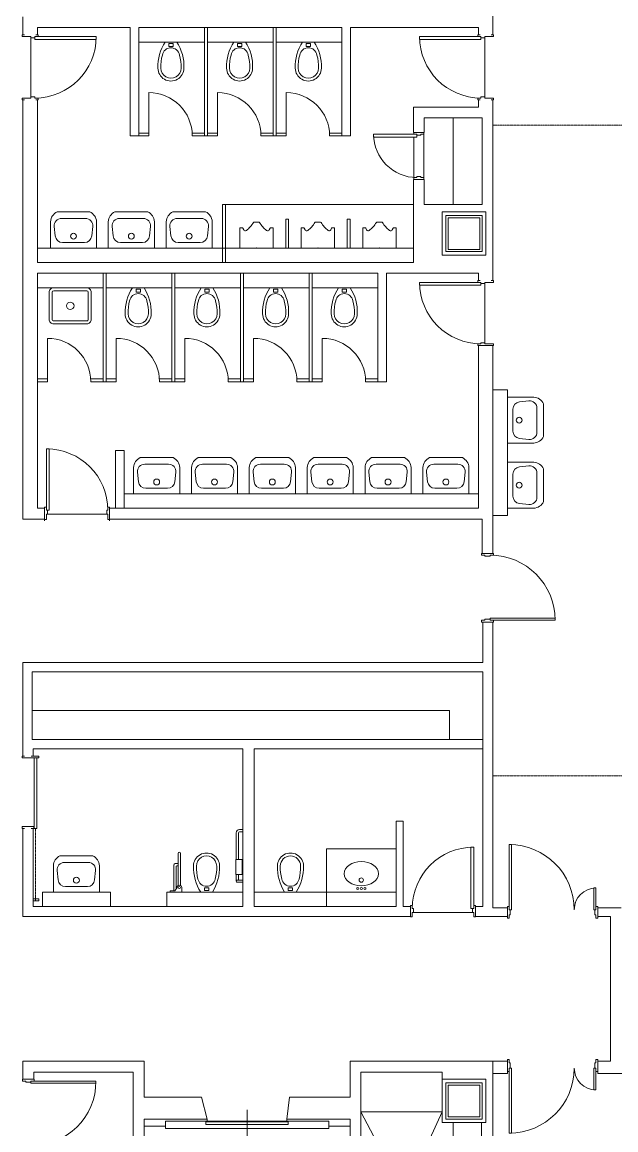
# Model space of a CAD drawing. Extents: x 225000 to 2157367, y 208400 to 840900.
# Drawn here: x 519816 to 528026, y 422802 to 438127 of the extents above; entities that cross this region are included whole.
import ezdxf

# ---------------------------------------------------------------- set-up
doc = ezdxf.new("R2010")
doc.units = 0
doc.header["$LTSCALE"] = 10
doc.linetypes.add('Data Center Layout_L20$0$CENTERK0', pattern=[0.65, 0.5, -0.05, 0.05, -0.05])
doc.linetypes.add('Data Center Layout_L20$0$HIDDENK1', pattern=[0.334, 0.167, -0.167])
doc.layers.add('Data Center Layout_L20$0$ARC', color=252, linetype='Continuous', lineweight=0)
doc.layers.add('Data Center Layout_L20$0$SUGATA3', color=252, linetype='Continuous', lineweight=0)

# ---------------------------------------------------------------- blocks, each defined once
blk = doc.blocks.new('Data Center Layout_L20$0$CIR')
blk.add_circle((0, 14.07), 10.5)
blk = doc.blocks.new('Data Center Layout_L20')
at = {"layer": 'Data Center Layout_L20$0$ARC'}
for p, q in [((526325.59, 237952.31), (526325.59, 241732.31)), ((519825.59, 237952.31), (519825.59, 238202.31)), ((521308.09, 238052.31), (520025.59, 238052.31)), ((520025.59, 237952.31), (520025.59, 238052.31)), ((521308.09, 238052.31), (521308.09, 236552.31)), ((524238.09, 238052.31), (521428.09, 238052.31)), ((521428.09, 238052.31), (521428.09, 236552.31)), ((524238.09, 236552.31), (524238.09, 238052.31)), ((526125.59, 238052.31), (524358.09, 238052.31)), ((524358.09, 236552.31), (524358.09, 238052.31)), ((526125.59, 237952.31), (526125.59, 238052.31)), ((519935.59, 237912.31), (519935.59, 237092.31)), ((521793.09, 237852.31), (521953.09, 237852.31)), ((522743.09, 237852.31), (522903.09, 237852.31)), ((523693.09, 237852.31), (523853.09, 237852.31)), ((526215.59, 237912.31), (526215.59, 237092.31)), ((521843.09, 237832.31), (521843.09, 237792.31)), ((521903.09, 237832.31), (521843.09, 237832.31)), ((521843.09, 237792.31), (521903.09, 237792.31)), ((521903.09, 237792.31), (521903.09, 237832.31)), ((522793.09, 237832.31), (522793.09, 237792.31)), ((522853.09, 237832.31), (522793.09, 237832.31)), ((522793.09, 237792.31), (522853.09, 237792.31)), ((522853.09, 237792.31), (522853.09, 237832.31)), ((523743.09, 237832.31), (523743.09, 237792.31)), ((523803.09, 237832.31), (523743.09, 237832.31)), ((523743.09, 237792.31), (523803.09, 237792.31)), ((523803.09, 237792.31), (523803.09, 237832.31)), ((519825.59, 231252.31), (519825.59, 237052.31)), ((520025.59, 234802.31), (520025.59, 237052.31)), ((526125.59, 236952.31), (525226.03, 236952.31)), ((525226.03, 236952.31), (525226.03, 236602.31)), ((526125.59, 237052.31), (526125.59, 236952.31)), ((526325.59, 234552.31), (526325.59, 237052.31)), ((526176.03, 236802.31), (525375.59, 236802.31)), ((525375.59, 236602.31), (525375.59, 236802.31)), ((525775.59, 236802.31), (525775.59, 235602.31)), ((526176.03, 236802.31), (526176.03, 235602.31)), ((521308.09, 236552.31), (521428.09, 236552.31)), ((524238.09, 236552.31), (524358.09, 236552.31)), ((525375.59, 236602.31), (525226.03, 236602.31)), ((525230.81, 236537.31), (525230.81, 235977.31)), ((525370.81, 235977.31), (525370.81, 236577.31)), ((525375.59, 235952.31), (525226.03, 235952.31)), ((525226.03, 235952.31), (525226.03, 234802.31)), ((525375.59, 235602.31), (525375.59, 235952.31)), ((525375.59, 235602.31), (526176.03, 235602.31)), ((520298.02, 235502.95), (520753.15, 235502.95)), ((520691.07, 235411.92), (520360.1, 235411.92)), ((521098.02, 235502.95), (521553.15, 235502.95)), ((521491.07, 235411.92), (521160.1, 235411.92)), ((521898.02, 235502.95), (522353.15, 235502.95)), ((522291.07, 235411.92), (521960.1, 235411.92)), ((520206.99, 235366.41), (520206.99, 235002.31)), ((520272.98, 235169.02), (520259.37, 235300.21)), ((520778.19, 235169.02), (520791.8, 235300.21)), ((520844.18, 235002.31), (520844.18, 235366.41)), ((521006.99, 235366.41), (521006.99, 235002.31)), ((521072.98, 235169.02), (521059.37, 235300.21)), ((521578.19, 235169.02), (521591.8, 235300.21)), ((521644.18, 235002.31), (521644.18, 235366.41)), ((521806.99, 235366.41), (521806.99, 235002.31)), ((521872.98, 235169.02), (521859.37, 235300.21)), ((522378.19, 235169.02), (522391.8, 235300.21)), ((522444.18, 235002.31), (522444.18, 235366.41)), ((522826.03, 235002.31), (522826.03, 235277.31)), ((522862.82, 235282.31), (522831.03, 235282.31)), ((522867.37, 235279.39), (522878.89, 235254.25)), ((523026.39, 235362.31), (523085.67, 235362.31)), ((523244.69, 235279.39), (523233.11, 235254.11)), ((523249.24, 235282.31), (523281.03, 235282.31)), ((523286.03, 235002.31), (523286.03, 235277.31)), ((523676.03, 235002.31), (523676.03, 235277.31)), ((523712.82, 235282.31), (523681.03, 235282.31)), ((523717.37, 235279.39), (523728.89, 235254.25)), ((523876.39, 235362.31), (523935.67, 235362.31)), ((524094.69, 235279.39), (524083.11, 235254.11)), ((524099.24, 235282.31), (524131.03, 235282.31)), ((524136.03, 235002.31), (524136.03, 235277.31)), ((524526.03, 235002.31), (524526.03, 235277.31)), ((524562.82, 235282.31), (524531.03, 235282.31)), ((524567.37, 235279.39), (524578.89, 235254.25)), ((524726.39, 235362.31), (524785.67, 235362.31)), ((524944.69, 235279.39), (524933.11, 235254.11)), ((524949.24, 235282.31), (524981.03, 235282.31)), ((524986.03, 235002.31), (524986.03, 235277.31)), ((520206.99, 235002.31), (520844.18, 235002.31)), ((520373.71, 235078.2), (520677.47, 235078.2)), ((521006.99, 235002.31), (521644.18, 235002.31)), ((521173.71, 235078.2), (521477.47, 235078.2)), ((521806.99, 235002.31), (522444.18, 235002.31)), ((521973.71, 235078.2), (522277.47, 235078.2)), ((522826.03, 235002.31), (523286.03, 235002.31)), ((523676.03, 235002.31), (524136.03, 235002.31)), ((524526.03, 235002.31), (524986.03, 235002.31)), ((525226.03, 234802.31), (520025.59, 234802.31)), ((524735.59, 234652.31), (520025.59, 234652.31)), ((520025.59, 231402.31), (520025.59, 234652.31)), ((524735.59, 233152.31), (524735.59, 234652.31)), ((524855.59, 233152.31), (524855.59, 234652.31)), ((526125.59, 234652.31), (524855.59, 234652.31)), ((526125.59, 234552.31), (526125.59, 234652.31)), ((526215.59, 234512.31), (526215.59, 233692.31)), ((520189.39, 234389.91), (520189.39, 234015.51)), ((520230.99, 234389.91), (520230.99, 234015.51)), ((520709.39, 234452.31), (520251.79, 234452.31)), ((520709.39, 234410.71), (520251.79, 234410.71)), ((520730.19, 234015.51), (520730.19, 234389.91)), ((520771.79, 234015.51), (520771.79, 234389.91)), ((521340.59, 234452.31), (521500.59, 234452.31)), ((521390.59, 234432.31), (521390.59, 234392.31)), ((521450.59, 234432.31), (521390.59, 234432.31)), ((521390.59, 234392.31), (521450.59, 234392.31)), ((521450.59, 234392.31), (521450.59, 234432.31)), ((522290.59, 234452.31), (522450.59, 234452.31)), ((522340.59, 234432.31), (522340.59, 234392.31)), ((522400.59, 234432.31), (522340.59, 234432.31)), ((522340.59, 234392.31), (522400.59, 234392.31)), ((522400.59, 234392.31), (522400.59, 234432.31)), ((523240.59, 234452.31), (523400.59, 234452.31)), ((523290.59, 234432.31), (523290.59, 234392.31)), ((523350.59, 234432.31), (523290.59, 234432.31)), ((523290.59, 234392.31), (523350.59, 234392.31)), ((523350.59, 234392.31), (523350.59, 234432.31)), ((524190.59, 234452.31), (524350.59, 234452.31)), ((524240.59, 234432.31), (524240.59, 234392.31)), ((524300.59, 234432.31), (524240.59, 234432.31)), ((524240.59, 234392.31), (524300.59, 234392.31)), ((524300.59, 234392.31), (524300.59, 234432.31)), ((520251.79, 233994.71), (520709.39, 233994.71)), ((520251.79, 233953.11), (520709.39, 233953.11)), ((526125.59, 231402.31), (526125.59, 233652.31)), ((526125.59, 233652.31), (526325.59, 233652.31)), ((526325.59, 230777.31), (526325.59, 233652.31)), ((524735.59, 233152.31), (524855.59, 233152.31)), ((526889.69, 232939.49), (526525.59, 232939.49)), ((526525.59, 232939.49), (526525.59, 232302.31)), ((526692.3, 232873.5), (526823.49, 232887.11)), ((527026.23, 232848.46), (527026.23, 232393.33)), ((526601.48, 232772.78), (526601.48, 232469.02)), ((526935.2, 232455.41), (526935.2, 232786.39)), ((526692.3, 232368.29), (526823.49, 232354.69)), ((521105.59, 231402.31), (521105.59, 232202.31)), ((521105.59, 232202.31), (521225.59, 232202.31)), ((521225.59, 232202.31), (521225.59, 231402.31)), ((526525.59, 232302.31), (526889.69, 232302.31)), ((521903.15, 232102.95), (521448.02, 232102.95)), ((522703.15, 232102.95), (522248.02, 232102.95)), ((523503.15, 232102.95), (523048.02, 232102.95)), ((524303.15, 232102.95), (523848.02, 232102.95)), ((525103.15, 232102.95), (524648.02, 232102.95)), ((525903.15, 232102.95), (525448.02, 232102.95)), ((526889.69, 232039.49), (526525.59, 232039.49)), ((526525.59, 232039.49), (526525.59, 231402.31)), ((521356.99, 231602.31), (521356.99, 231966.41)), ((521422.98, 231769.02), (521409.37, 231900.21)), ((521510.1, 232011.92), (521841.07, 232011.92)), ((521928.19, 231769.02), (521941.8, 231900.21)), ((521994.18, 231966.41), (521994.18, 231602.31)), ((522156.99, 231602.31), (522156.99, 231966.41)), ((522222.98, 231769.02), (522209.37, 231900.21)), ((522310.1, 232011.92), (522641.07, 232011.92)), ((522728.19, 231769.02), (522741.8, 231900.21)), ((522794.18, 231966.41), (522794.18, 231602.31)), ((522956.99, 231602.31), (522956.99, 231966.41)), ((523022.98, 231769.02), (523009.37, 231900.21)), ((523110.1, 232011.92), (523441.07, 232011.92)), ((523528.19, 231769.02), (523541.8, 231900.21)), ((523594.18, 231966.41), (523594.18, 231602.31)), ((523756.99, 231602.31), (523756.99, 231966.41)), ((523822.98, 231769.02), (523809.37, 231900.21)), ((523910.1, 232011.92), (524241.07, 232011.92)), ((524328.19, 231769.02), (524341.8, 231900.21)), ((524394.18, 231966.41), (524394.18, 231602.31)), ((524556.99, 231602.31), (524556.99, 231966.41)), ((524622.98, 231769.02), (524609.37, 231900.21)), ((524710.1, 232011.92), (525041.07, 232011.92)), ((525128.19, 231769.02), (525141.8, 231900.21)), ((525194.18, 231966.41), (525194.18, 231602.31)), ((525356.99, 231602.31), (525356.99, 231966.41)), ((525422.98, 231769.02), (525409.37, 231900.21)), ((525510.1, 232011.92), (525841.07, 232011.92)), ((525928.19, 231769.02), (525941.8, 231900.21)), ((525994.18, 231966.41), (525994.18, 231602.31)), ((526601.48, 231872.78), (526601.48, 231569.02)), ((526692.3, 231973.5), (526823.49, 231987.11)), ((526935.2, 231555.41), (526935.2, 231886.39)), ((527026.23, 231948.46), (527026.23, 231493.33)), ((521994.18, 231602.31), (521356.99, 231602.31)), ((521827.47, 231678.2), (521523.71, 231678.2)), ((522794.18, 231602.31), (522156.99, 231602.31)), ((522627.47, 231678.2), (522323.71, 231678.2)), ((523594.18, 231602.31), (522956.99, 231602.31)), ((523427.47, 231678.2), (523123.71, 231678.2)), ((524394.18, 231602.31), (523756.99, 231602.31)), ((524227.47, 231678.2), (523923.71, 231678.2)), ((525194.18, 231602.31), (524556.99, 231602.31)), ((525027.47, 231678.2), (524723.71, 231678.2)), ((525994.18, 231602.31), (525356.99, 231602.31)), ((525827.47, 231678.2), (525523.71, 231678.2)), ((526692.3, 231468.29), (526823.49, 231454.69)), ((520025.59, 231402.31), (520125.59, 231402.31)), ((520125.59, 231252.31), (520125.59, 231402.31)), ((520985.59, 231318.31), (520165.59, 231318.31)), ((521025.59, 231402.31), (526125.59, 231402.31)), ((521025.59, 231252.31), (521025.59, 231402.31)), ((526525.59, 231402.31), (526889.69, 231402.31)), ((519825.59, 231252.31), (520125.59, 231252.31)), ((521025.59, 231252.31), (526175.59, 231252.31)), ((526175.59, 231252.31), (526175.59, 230777.31)), ((526175.59, 230777.31), (526325.59, 230777.31)), ((526325.59, 229827.31), (526175.59, 229827.31)), ((526185.59, 229827.31), (526185.59, 229267.31)), ((526325.59, 225872.31), (526325.59, 229827.31)), ((519825.59, 229267.31), (526185.59, 229267.31)), ((519825.59, 229267.31), (519825.59, 227972.31)), ((519955.59, 229137.31), (526185.59, 229137.31)), ((519955.59, 229137.31), (519955.59, 228202.31)), ((526185.59, 229137.31), (526185.59, 225892.31)), ((525725.59, 228602.31), (519955.59, 228602.31)), ((525725.59, 228202.31), (525725.59, 228602.31)), ((519955.59, 228202.31), (526185.59, 228202.31)), ((519965.59, 228072.31), (519965.59, 227972.31)), ((519965.59, 228072.31), (522865.59, 228072.31)), ((522865.59, 228072.31), (522865.59, 225892.31)), ((523025.59, 228072.31), (526185.59, 228072.31)), ((523025.59, 228072.31), (523025.59, 225892.31)), ((519825.59, 226972.31), (519825.59, 225752.31)), ((519965.59, 226972.31), (519965.59, 225892.31)), ((524985.59, 227072.31), (525085.59, 227072.31)), ((524985.59, 227072.31), (524985.59, 225892.31)), ((525085.59, 227072.31), (525085.59, 225892.31)), ((520338.02, 226592.95), (520793.15, 226592.95)), ((520246.99, 226456.41), (520246.99, 226092.31)), ((520312.98, 226259.02), (520299.37, 226390.21)), ((520731.07, 226501.92), (520400.1, 226501.92)), ((520818.19, 226259.02), (520831.8, 226390.21)), ((520884.18, 226092.31), (520884.18, 226456.41)), ((520246.99, 226092.31), (520884.18, 226092.31)), ((520413.71, 226168.2), (520717.47, 226168.2)), ((522285.59, 226092.31), (522445.59, 226092.31)), ((522335.59, 226112.31), (522335.59, 226152.31)), ((522335.59, 226152.31), (522395.59, 226152.31)), ((522395.59, 226112.31), (522335.59, 226112.31)), ((522395.59, 226152.31), (522395.59, 226112.31)), ((523605.59, 226092.31), (523445.59, 226092.31)), ((523495.59, 226152.31), (523495.59, 226112.31)), ((523555.59, 226152.31), (523495.59, 226152.31)), ((523495.59, 226112.31), (523555.59, 226112.31)), ((523555.59, 226112.31), (523555.59, 226152.31)), ((522865.59, 225892.31), (519965.59, 225892.31)), ((523025.59, 225892.31), (524985.59, 225892.31)), ((525085.59, 225892.31), (525185.59, 225892.31)), ((525185.59, 225892.31), (525185.59, 225752.31)), ((526085.59, 225892.31), (526085.59, 225752.31)), ((526085.59, 225892.31), (526185.59, 225892.31)), ((519825.59, 225752.31), (525185.59, 225752.31)), ((525225.59, 225808.31), (526045.59, 225808.31)), ((526085.59, 225752.31), (526525.59, 225752.31)), ((526325.59, 225872.31), (526525.59, 225872.31)), ((526525.59, 225752.31), (526525.59, 225872.31)), ((527775.2, 225872.31), (527775.2, 225752.31)), ((527775.2, 225872.31), (528100.59, 225872.31)), ((527775.2, 225752.31), (527950.59, 225752.31)), ((527950.59, 223752.31), (527950.59, 225752.31)), ((519825.59, 223752.31), (519825.59, 223502.31)), ((526325.59, 223752.31), (526325.59, 221982.31)), ((526325.59, 223752.31), (526525.59, 223752.31)), ((526525.59, 223752.31), (526525.59, 223582.31)), ((527775.2, 223582.31), (527775.2, 223752.31)), ((527775.2, 223752.31), (527950.59, 223752.31)), ((519975.59, 223602.31), (519975.59, 223502.31)), ((521350.59, 223602.31), (519975.59, 223602.31)), ((525625.59, 223602.31), (524500.59, 223602.31)), ((525625.59, 223502.31), (525625.59, 223602.31)), ((519825.59, 223502.31), (519975.59, 223502.31)), ((526325.59, 223582.31), (526525.59, 223582.31)), ((534425.59, 223582.31), (527775.2, 223582.31)), ((522375.59, 222952.31), (522295.2, 223252.31)), ((524500.59, 223052.31), (525775.59, 220612.31)), ((525625.59, 223052.31), (524500.59, 220612.31)), ((524500.59, 223052.31), (525625.59, 223052.31)), ((521795.59, 222852.31), (521500.59, 222852.31)), ((524055.59, 222922.31), (521795.59, 222922.31)), ((521795.59, 222822.31), (521795.59, 222922.31)), ((523495.59, 222912.31), (522355.59, 222912.31)), ((522355.59, 222912.31), (522355.59, 222877.31)), ((523495.59, 222877.31), (522355.59, 222877.31)), ((522375.59, 222952.31), (522375.59, 222922.31)), ((523475.59, 222952.31), (523475.59, 222922.31)), ((523495.59, 222877.31), (523495.59, 222912.31)), ((524055.59, 222822.31), (524055.59, 222922.31)), ((524055.59, 222852.31), (524350.59, 222852.31)), ((525775.59, 222902.31), (525775.59, 220612.31)), ((526165.59, 222902.31), (526165.59, 221412.31)), ((524055.59, 222822.31), (521795.59, 222822.31))]:
    blk.add_line(p, q, dxfattribs=at)
at = {"layer": 'Data Center Layout_L20$0$ARC', "linetype": 'Data Center Layout_L20$0$HIDDENK1'}
for p, q in [((535316.59, 236702.31), (526325.59, 236702.31)), ((535316.59, 227702.31), (526325.59, 227702.31)), ((520000.59, 226972.31), (520000.59, 225972.31))]:
    blk.add_line(p, q, dxfattribs=at)
at = {"layer": 'Data Center Layout_L20$0$ARC', "extrusion": (0, 0, -1)}
for p, q in [((522775.59, 226912.31), (522775.59, 226543.65)), ((522805.59, 226912.31), (522805.59, 226543.65)), ((522775.59, 226335.69), (522775.59, 226242.31)), ((522805.59, 226335.69), (522805.59, 226257.31))]:
    blk.add_line(p, q, dxfattribs=at)
at = {"layer": 'Data Center Layout_L20$0$ARC', "linetype": 'Continuous', "extrusion": (0, 0, -1)}
for p, q in [((522820.59, 226957.31), (522865.59, 226957.31)), ((522820.59, 226927.31), (522865.59, 226927.31))]:
    blk.add_line(p, q, dxfattribs=at)
at = {"layer": 'Data Center Layout_L20$0$ARC', "linetype": 'Continuous'}
for p, q in [((519825.59, 223752.31), (521500.59, 223752.31)), ((521500.59, 223752.31), (521500.59, 223252.31)), ((524350.59, 223752.31), (526325.59, 223752.31)), ((524350.59, 223752.31), (524350.59, 223252.31)), ((521350.59, 223602.31), (521350.59, 220362.31)), ((524500.59, 223602.31), (524500.59, 220362.31)), ((521500.59, 223252.31), (522295.2, 223252.31)), ((523475.59, 222952.31), (523513.09, 223252.31)), ((523513.09, 223252.31), (524350.59, 223252.31)), ((521500.59, 222952.31), (521500.59, 220362.31)), ((521500.59, 222952.31), (522375.59, 222952.31)), ((523475.59, 222952.31), (524350.59, 222952.31)), ((524350.59, 222952.31), (524350.59, 220362.31))]:
    blk.add_line(p, q, dxfattribs=at)
at = {"layer": 'Data Center Layout_L20$0$ARC', "linetype": 'Data Center Layout_L20$0$CENTERK0'}
blk.add_line((522925.59, 220801.31), (522925.59, 223077.31), dxfattribs=at)
at = {"layer": 'Data Center Layout_L20$0$ARC'}
for points in [[(520003.59, 237952.31), (520035.59, 237952.31), (520035.59, 237927.31), (519990.59, 237927.31), (519990.59, 237912.31), (519935.59, 237912.31), (519935.59, 237927.31), (519815.59, 237927.31), (519815.59, 237952.31), (519847.59, 237952.31)], [(526147.59, 237952.31), (526115.59, 237952.31), (526115.59, 237927.31), (526160.59, 237927.31), (526160.59, 237912.31), (526215.59, 237912.31), (526215.59, 237927.31), (526335.59, 237927.31), (526335.59, 237952.31), (526303.59, 237952.31)], [(520003.59, 237052.31), (520035.59, 237052.31), (520035.59, 237077.31), (519990.59, 237077.31), (519990.59, 237092.31), (519935.59, 237092.31), (519935.59, 237077.31), (519815.59, 237077.31), (519815.59, 237052.31), (519847.59, 237052.31)], [(526147.59, 237052.31), (526115.59, 237052.31), (526115.59, 237077.31), (526160.59, 237077.31), (526160.59, 237092.31), (526215.59, 237092.31), (526215.59, 237077.31), (526335.59, 237077.31), (526335.59, 237052.31), (526303.59, 237052.31)], [(525262.81, 236602.31), (525230.81, 236602.31), (525230.81, 236577.31), (525275.81, 236577.31), (525275.81, 236562.31), (525330.81, 236562.31), (525330.81, 236577.31), (525370.81, 236577.31), (525370.81, 236602.31), (525338.81, 236602.31)], [(525262.81, 235952.31), (525230.81, 235952.31), (525230.81, 235977.31), (525275.81, 235977.31), (525275.81, 235992.31), (525330.81, 235992.31), (525330.81, 235977.31), (525370.81, 235977.31), (525370.81, 235952.31), (525338.81, 235952.31)], [(526147.59, 234552.31), (526115.59, 234552.31), (526115.59, 234527.31), (526160.59, 234527.31), (526160.59, 234512.31), (526215.59, 234512.31), (526215.59, 234527.31), (526335.59, 234527.31), (526335.59, 234552.31), (526303.59, 234552.31)], [(526147.59, 233652.31), (526115.59, 233652.31), (526115.59, 233677.31), (526160.59, 233677.31), (526160.59, 233692.31), (526215.59, 233692.31), (526215.59, 233677.31), (526335.59, 233677.31), (526335.59, 233652.31), (526303.59, 233652.31)], [(520125.59, 231386.31), (520125.59, 231418.31), (520150.59, 231418.31), (520150.59, 231373.31), (520165.59, 231373.31), (520165.59, 231318.31), (520150.59, 231318.31), (520150.59, 231248.31), (520125.59, 231248.31), (520125.59, 231230.31)], [(521025.59, 231386.31), (521025.59, 231418.31), (521000.59, 231418.31), (521000.59, 231373.31), (520985.59, 231373.31), (520985.59, 231318.31), (521000.59, 231318.31), (521000.59, 231248.31), (521025.59, 231248.31), (521025.59, 231230.31)], [(526169.59, 230777.31), (526169.59, 230752.31), (526214.59, 230752.31), (526214.59, 230737.31), (526286.59, 230737.31), (526286.59, 230752.31), (526331.59, 230752.31), (526331.59, 230777.31), (526169.59, 230777.31)], [(526169.59, 229827.31), (526169.59, 229852.31), (526214.59, 229852.31), (526214.59, 229867.31), (526286.59, 229867.31), (526286.59, 229852.31), (526331.59, 229852.31), (526331.59, 229827.31), (526169.59, 229827.31)], [(519849.59, 227972.31), (519815.59, 227972.31), (519815.59, 227947.31), (520045.59, 227947.31), (520045.59, 227972.31), (519941.59, 227972.31)], [(519849.59, 226972.31), (519815.59, 226972.31), (519815.59, 226997.31), (519975.59, 226997.31), (519975.59, 226972.31), (519941.59, 226972.31)], [(525185.59, 225876.31), (525185.59, 225908.31), (525210.59, 225908.31), (525210.59, 225863.31), (525225.59, 225863.31), (525225.59, 225808.31), (525210.59, 225808.31), (525210.59, 225748.31), (525185.59, 225748.31), (525185.59, 225780.31)], [(526085.59, 225876.31), (526085.59, 225908.31), (526060.59, 225908.31), (526060.59, 225863.31), (526045.59, 225863.31), (526045.59, 225808.31), (526060.59, 225808.31), (526060.59, 225748.31), (526085.59, 225748.31), (526085.59, 225780.31)], [(526525.59, 225731.31), (526550.59, 225731.31), (526550.59, 225776.31), (526565.59, 225776.31), (526565.59, 225848.31), (526550.59, 225848.31), (526550.59, 225893.31), (526525.59, 225893.31), (526525.59, 225731.31)], [(527775.2, 225731.31), (527750.2, 225731.31), (527750.2, 225776.31), (527735.2, 225776.31), (527735.2, 225848.31), (527750.2, 225848.31), (527750.2, 225893.31), (527775.2, 225893.31), (527775.2, 225731.31)], [(526525.59, 223773.31), (526550.59, 223773.31), (526550.59, 223728.31), (526565.59, 223728.31), (526565.59, 223656.31), (526550.59, 223656.31), (526550.59, 223611.31), (526525.59, 223611.31), (526525.59, 223773.31)], [(527775.2, 223773.31), (527750.2, 223773.31), (527750.2, 223728.31), (527735.2, 223728.31), (527735.2, 223656.31), (527750.2, 223656.31), (527750.2, 223611.31), (527775.2, 223611.31), (527775.2, 223773.31)], [(519819.59, 223502.31), (519819.59, 223477.31), (519864.59, 223477.31), (519864.59, 223462.31), (519936.59, 223462.31), (519936.59, 223477.31), (519981.59, 223477.31), (519981.59, 223502.31), (519819.59, 223502.31)]]:
    blk.add_lwpolyline(points, dxfattribs=at)
for points in [[(519990.59, 237927.31), (519990.59, 237887.31), (520840.59, 237887.31), (520840.59, 237927.31)], [(526160.59, 237927.31), (526160.59, 237887.31), (525310.59, 237887.31), (525310.59, 237927.31)], [(525625.59, 235502.31), (526225.59, 235502.31), (526225.59, 234902.31), (525625.59, 234902.31)], [(525675.59, 234952.31), (525675.59, 235452.31), (526175.59, 235452.31), (526175.59, 234952.31)], [(525705.59, 234982.31), (525705.59, 235422.31), (526145.59, 235422.31), (526145.59, 234982.31)], [(526160.59, 234527.31), (526160.59, 234487.31), (525310.59, 234487.31), (525310.59, 234527.31)], [(520150.59, 231373.31), (520190.59, 231373.31), (520190.59, 232223.31), (520150.59, 232223.31)], [(527186.59, 229852.31), (527186.59, 229882.31), (526286.59, 229882.31), (526286.59, 229852.31)], [(519980.59, 227947.31), (520020.59, 227947.31), (520020.59, 226972.31), (519980.59, 226972.31)], [(526060.59, 225863.31), (526020.59, 225863.31), (526020.59, 226713.31), (526060.59, 226713.31)], [(526550.59, 226748.31), (526580.59, 226748.31), (526580.59, 225848.31), (526550.59, 225848.31)], [(527750.59, 226148.31), (527720.59, 226148.31), (527720.59, 225848.31), (527750.59, 225848.31)], [(520045.59, 225972.31), (520045.59, 225997.31), (519965.59, 225997.31), (519965.59, 225972.31)], [(526550.59, 222756.31), (526580.59, 222756.31), (526580.59, 223656.31), (526550.59, 223656.31)], [(527750.59, 223356.31), (527720.59, 223356.31), (527720.59, 223656.31), (527750.59, 223656.31)], [(520836.59, 223477.31), (520836.59, 223447.31), (519936.59, 223447.31), (519936.59, 223477.31)], [(525625.59, 223502.31), (526225.59, 223502.31), (526225.59, 222902.31), (525625.59, 222902.31)], [(525675.59, 222952.31), (525675.59, 223452.31), (526175.59, 223452.31), (526175.59, 222952.31)], [(525705.59, 222982.31), (525705.59, 223422.31), (526145.59, 223422.31), (526145.59, 222982.31)]]:
    blk.add_lwpolyline(points, close=True, dxfattribs=at)
at = {"layer": 'Data Center Layout_L20$0$ARC', "linetype": 'Continuous'}
blk.add_lwpolyline([(525275.81, 236577.31), (525275.81, 236537.31), (524675.81, 236537.31), (524675.81, 236577.31)], close=True, dxfattribs=at)
at = {"layer": 'Data Center Layout_L20$0$ARC', "extrusion": (0, 0, -1)}
blk.add_lwpolyline([(-522769.3, 226335.69), (-522855.89, 226335.69), (-522855.89, 226543.65), (-522769.3, 226543.65)], close=True, dxfattribs=at)
at = {"layer": 'Data Center Layout_L20$0$ARC'}
for centre in [(523056.03, 235002.31), (523906.03, 235002.31), (524756.03, 235002.31)]:
    blk.add_circle(centre, 2, dxfattribs=at)
at = {"layer": 'Data Center Layout_L20$0$ARC', "linetype": 'Continuous'}
for centre, radius, start, end in [((519990.59, 237927.31), 850, 270, 0), ((526160.59, 237927.31), 850, 180, 270), ((525275.81, 236577.31), 600, 180, 270), ((526160.59, 234527.31), 850, 180, 270), ((520150.59, 231373.31), 850, 0, 90), ((526060.59, 225863.31), 850, 90, 180)]:
    blk.add_arc(centre, radius, start, end, dxfattribs=at)
at = {"layer": 'Data Center Layout_L20$0$ARC'}
for centre, radius, start, end in [((522831.03, 235277.31), 5, 90, 180), ((522862.82, 235277.31), 5, 24.627, 90), ((522900.68, 235264.3), 24, 204.626, 308.7131), ((522637.38, 235592.81), 445, 308.7129, 327.7443), ((523026.39, 235347.31), 15, 90, 147.745), ((523085.67, 235347.31), 15, 32.255, 90), ((523474.68, 235592.81), 445, 212.256, 231.287), ((523211.38, 235264.3), 24, 231.287, 335.3743), ((523249.24, 235277.31), 5, 90, 155.373), ((523281.03, 235277.31), 5, 0, 90), ((523681.03, 235277.31), 5, 90, 180), ((523712.82, 235277.31), 5, 24.627, 90), ((523750.68, 235264.3), 24, 204.626, 308.7131), ((523487.38, 235592.81), 445, 308.7129, 327.7443), ((523876.39, 235347.31), 15, 90, 147.745), ((523935.67, 235347.31), 15, 32.255, 90), ((524324.68, 235592.81), 445, 212.256, 231.287), ((524061.38, 235264.3), 24, 231.287, 335.3743), ((524099.24, 235277.31), 5, 90, 155.373), ((524131.03, 235277.31), 5, 0, 90), ((524531.03, 235277.31), 5, 90, 180), ((524562.82, 235277.31), 5, 24.627, 90), ((524600.68, 235264.3), 24, 204.626, 308.7131), ((524337.38, 235592.81), 445, 308.7129, 327.7443), ((524726.39, 235347.31), 15, 90, 147.745), ((524785.67, 235347.31), 15, 32.255, 90), ((525174.68, 235592.81), 445, 212.256, 231.287), ((524911.38, 235264.3), 24, 231.287, 335.3743), ((524949.24, 235277.31), 5, 90, 155.373), ((524981.03, 235277.31), 5, 0, 90), ((526286.59, 229852.31), 900, 0, 90), ((526550.59, 225848.31), 900, 0, 90), ((527750.59, 225848.31), 300, 90, 180), ((526550.59, 223656.31), 900, 270, 0), ((527750.59, 223656.31), 300, 180, 270), ((519936.59, 223477.31), 900, 270, 0)]:
    blk.add_arc(centre, radius, start, end, dxfattribs=at)
at = {"layer": 'Data Center Layout_L20$0$ARC', "extrusion": (0, 0, -1)}
for radius in [45, 15]:
    blk.add_arc((-522820.59, 226912.31), radius, 0, 90, dxfattribs=at)
for centre, major_axis, start_param, end_param in [((522309.75, 237514.9), (611.42, 83.39), 3.24052941, 3.85566362), ((521436.42, 237514.9), (249.91, 564.21), 0.57531554, 1.19044976), ((523259.75, 237514.9), (611.42, 83.39), 3.24052941, 3.85566362), ((522386.42, 237514.9), (249.91, 564.21), 0.57531554, 1.19044976), ((524209.75, 237514.9), (611.42, 83.39), 3.24052941, 3.85566362), ((523336.42, 237514.9), (249.91, 564.21), 0.57531554, 1.19044976), ((521873.09, 237652.06), (-85.03, 85.03), 5.66698019, 8.47018675), ((522823.09, 237652.06), (-85.03, 85.03), 5.66698019, 8.47018675), ((523773.09, 237652.06), (-85.03, 85.03), 5.66698019, 8.47018675), ((522309.75, 237514.9), (561.25, 134.23), 3.33973125, 3.65261749), ((521436.42, 237514.9), (258.35, 516.02), 0.83036353, 1.14324977), ((523259.75, 237514.9), (561.25, 134.23), 3.33973125, 3.65261749), ((522386.42, 237514.9), (258.35, 516.02), 0.83036353, 1.14324977), ((524209.75, 237514.9), (561.25, 134.23), 3.33973125, 3.65261749), ((523336.42, 237514.9), (258.35, 516.02), 0.83036353, 1.14324977), ((521873.09, 237492.31), (127.28, 127.28), 0.78539816, 3.92699082), ((521873.09, 237492.31), (98.99, 98.99), 0.78539816, 3.92699082), ((522823.09, 237492.31), (127.28, 127.28), 0.78539816, 3.92699082), ((522823.09, 237492.31), (98.99, 98.99), 0.78539816, 3.92699082), ((523773.09, 237492.31), (127.28, 127.28), 0.78539816, 3.92699082), ((523773.09, 237492.31), (98.99, 98.99), 0.78539816, 3.92699082), ((521857.25, 234114.9), (611.42, 83.39), 3.24052941, 3.85566362), ((521420.59, 234252.06), (-85.03, 85.03), 5.66698019, 8.47018675), ((520983.92, 234114.9), (249.91, 564.21), 0.57531554, 1.19044976), ((522807.25, 234114.9), (611.42, 83.39), 3.24052941, 3.85566362), ((522370.59, 234252.06), (-85.03, 85.03), 5.66698019, 8.47018675), ((521933.92, 234114.9), (249.91, 564.21), 0.57531554, 1.19044976), ((523757.25, 234114.9), (611.42, 83.39), 3.24052941, 3.85566362), ((523320.59, 234252.06), (-85.03, 85.03), 5.66698019, 8.47018675), ((522883.92, 234114.9), (249.91, 564.21), 0.57531554, 1.19044976), ((524707.25, 234114.9), (611.42, 83.39), 3.24052941, 3.85566362), ((524270.59, 234252.06), (-85.03, 85.03), 5.66698019, 8.47018675), ((523833.92, 234114.9), (249.91, 564.21), 0.57531554, 1.19044976), ((521857.25, 234114.9), (561.25, 134.23), 3.33973125, 3.65261749), ((520983.92, 234114.9), (258.35, 516.02), 0.83036353, 1.14324977), ((522807.25, 234114.9), (561.25, 134.23), 3.33973125, 3.65261749), ((521933.92, 234114.9), (258.35, 516.02), 0.83036353, 1.14324977), ((523757.25, 234114.9), (561.25, 134.23), 3.33973125, 3.65261749), ((522883.92, 234114.9), (258.35, 516.02), 0.83036353, 1.14324977), ((524707.25, 234114.9), (561.25, 134.23), 3.33973125, 3.65261749), ((523833.92, 234114.9), (258.35, 516.02), 0.83036353, 1.14324977), ((521420.59, 234092.31), (127.28, 127.28), 0.78539816, 3.92699082), ((521420.59, 234092.31), (98.99, 98.99), 0.78539816, 3.92699082), ((522370.59, 234092.31), (127.28, 127.28), 0.78539816, 3.92699082), ((522370.59, 234092.31), (98.99, 98.99), 0.78539816, 3.92699082), ((523320.59, 234092.31), (127.28, 127.28), 0.78539816, 3.92699082), ((523320.59, 234092.31), (98.99, 98.99), 0.78539816, 3.92699082), ((524270.59, 234092.31), (127.28, 127.28), 0.78539816, 3.92699082), ((524270.59, 234092.31), (98.99, 98.99), 0.78539816, 3.92699082), ((521520.75, 231955.85), (-116.04, 116.04), 5.56219097, 6.60938852), ((521830.42, 231955.85), (-116.04, 116.04), 1.24459311, 2.29179066), ((522320.75, 231955.85), (-116.04, 116.04), 5.56219097, 6.60938852), ((522630.42, 231955.85), (-116.04, 116.04), 1.24459311, 2.29179066), ((523120.75, 231955.85), (-116.04, 116.04), 5.56219097, 6.60938852), ((523430.42, 231955.85), (-116.04, 116.04), 1.24459311, 2.29179066), ((523920.75, 231955.85), (-116.04, 116.04), 5.56219097, 6.60938852), ((524230.42, 231955.85), (-116.04, 116.04), 1.24459311, 2.29179066), ((524720.75, 231955.85), (-116.04, 116.04), 5.56219097, 6.60938852), ((525030.42, 231955.85), (-116.04, 116.04), 1.24459311, 2.29179066), ((525520.75, 231955.85), (-116.04, 116.04), 5.56219097, 6.60938852), ((525830.42, 231955.85), (-116.04, 116.04), 1.24459311, 2.29179066), ((521510.1, 231910.66), (71.61, 71.61), 3.82363694, 5.49778714), ((521841.07, 231910.66), (71.61, 71.61), 5.49778714, 7.17193735), ((522310.1, 231910.66), (71.61, 71.61), 3.82363694, 5.49778714), ((522641.07, 231910.66), (71.61, 71.61), 5.49778714, 7.17193735), ((523110.1, 231910.66), (71.61, 71.61), 3.82363694, 5.49778714), ((523441.07, 231910.66), (71.61, 71.61), 5.49778714, 7.17193735), ((523910.1, 231910.66), (71.61, 71.61), 3.82363694, 5.49778714), ((524241.07, 231910.66), (71.61, 71.61), 5.49778714, 7.17193735), ((524710.1, 231910.66), (71.61, 71.61), 3.82363694, 5.49778714), ((525041.07, 231910.66), (71.61, 71.61), 5.49778714, 7.17193735), ((525510.1, 231910.66), (71.61, 71.61), 3.82363694, 5.49778714), ((525841.07, 231910.66), (71.61, 71.61), 5.49778714, 7.17193735), ((521523.71, 231779.47), (71.61, 71.61), 2.35619449, 3.82363694), ((521827.47, 231779.47), (-71.61, 71.61), 2.45954837, 3.92699082), ((522323.71, 231779.47), (71.61, 71.61), 2.35619449, 3.82363694), ((522627.47, 231779.47), (-71.61, 71.61), 2.45954837, 3.92699082), ((523123.71, 231779.47), (71.61, 71.61), 2.35619449, 3.82363694), ((523427.47, 231779.47), (-71.61, 71.61), 2.45954837, 3.92699082), ((523923.71, 231779.47), (71.61, 71.61), 2.35619449, 3.82363694), ((524227.47, 231779.47), (-71.61, 71.61), 2.45954837, 3.92699082), ((524723.71, 231779.47), (71.61, 71.61), 2.35619449, 3.82363694), ((525027.47, 231779.47), (-71.61, 71.61), 2.45954837, 3.92699082), ((525523.71, 231779.47), (71.61, 71.61), 2.35619449, 3.82363694), ((525827.47, 231779.47), (-71.61, 71.61), 2.45954837, 3.92699082), ((520410.75, 226445.85), (116.04, 116.04), 3.99139464, 5.0385922), ((520720.42, 226445.85), (116.04, 116.04), 5.95698209, 7.00417964), ((520400.1, 226400.66), (-71.61, 71.61), 5.39443326, 7.06858347), ((520731.07, 226400.66), (-71.61, 71.61), 0.78539816, 2.45954837), ((520413.71, 226269.47), (71.61, 71.61), 2.35619449, 3.82363694), ((520717.47, 226269.47), (-71.61, 71.61), 2.45954837, 3.92699082)]:
    blk.add_ellipse(centre, major_axis=major_axis, ratio=1, start_param=start_param, end_param=end_param, dxfattribs=at)
at = {"layer": 'Data Center Layout_L20$0$ARC'}
for centre, major_axis, start_param, end_param in [((520370.75, 235355.85), (116.04, 116.04), 1.24459311, 2.29179066), ((520360.1, 235310.66), (71.61, 71.61), 0.78539816, 2.45954837), ((520691.07, 235310.66), (71.61, 71.61), 5.39443326, 7.06858347), ((520680.42, 235355.85), (116.04, 116.04), 5.56219097, 6.60938852), ((521170.75, 235355.85), (116.04, 116.04), 1.24459311, 2.29179066), ((521160.1, 235310.66), (71.61, 71.61), 0.78539816, 2.45954837), ((521491.07, 235310.66), (71.61, 71.61), 5.39443326, 7.06858347), ((521480.42, 235355.85), (116.04, 116.04), 5.56219097, 6.60938852), ((521970.75, 235355.85), (116.04, 116.04), 1.24459311, 2.29179066), ((521960.1, 235310.66), (71.61, 71.61), 0.78539816, 2.45954837), ((522291.07, 235310.66), (71.61, 71.61), 5.39443326, 7.06858347), ((522280.42, 235355.85), (116.04, 116.04), 5.56219097, 6.60938852), ((520373.71, 235179.47), (71.61, 71.61), 2.45954837, 3.92699082), ((520677.47, 235179.47), (-71.61, 71.61), 2.35619449, 3.82363694), ((521173.71, 235179.47), (71.61, 71.61), 2.45954837, 3.92699082), ((521477.47, 235179.47), (-71.61, 71.61), 2.35619449, 3.82363694), ((521973.71, 235179.47), (71.61, 71.61), 2.45954837, 3.92699082), ((522277.47, 235179.47), (-71.61, 71.61), 2.35619449, 3.82363694), ((520251.79, 234389.91), (44.12, 44.12), 0.78539816, 2.35619449), ((520251.79, 234389.91), (-14.71, 14.71), -0.78539816, 0.78539816), ((520709.39, 234389.91), (44.12, 44.12), 5.49778714, 7.06858347), ((520709.39, 234389.91), (-14.71, 14.71), 3.92699082, 5.49778714), ((520251.79, 234015.51), (-44.12, 44.12), 0.78539816, 2.35619449), ((520251.79, 234015.51), (14.71, 14.71), 2.35619449, 3.92699082), ((520709.39, 234015.51), (-44.12, 44.12), 2.35619449, 3.92699082), ((520709.39, 234015.51), (-14.71, 14.71), 2.35619449, 3.92699082), ((526702.75, 232772.78), (-71.61, 71.61), 5.60114103, 7.06858347), ((526833.94, 232786.39), (71.61, 71.61), 5.49778714, 7.17193735), ((526879.13, 232775.73), (116.04, 116.04), 5.95698209, 7.00417964), ((526702.75, 232469.02), (71.61, 71.61), 2.35619449, 3.82363694), ((526833.94, 232455.41), (-71.61, 71.61), 2.25284061, 3.92699082), ((526879.13, 232466.07), (-116.04, 116.04), 2.42059832, 3.46779587), ((526879.13, 231875.73), (116.04, 116.04), 5.95698209, 7.00417964), ((526702.75, 231872.78), (-71.61, 71.61), 5.60114103, 7.06858347), ((526833.94, 231886.39), (71.61, 71.61), 5.49778714, 7.17193735), ((526702.75, 231569.02), (71.61, 71.61), 2.35619449, 3.82363694), ((526833.94, 231555.41), (-71.61, 71.61), 2.25284061, 3.92699082), ((526879.13, 231566.07), (-116.04, 116.04), 2.42059832, 3.46779587), ((522365.59, 226452.31), (127.28, 127.28), 5.49778714, 8.6393798), ((522365.59, 226452.31), (98.99, 98.99), 5.49778714, 8.6393798), ((523525.59, 226452.31), (127.28, 127.28), 5.49778714, 8.6393798), ((523525.59, 226452.31), (-98.99, 98.99), 3.92699082, 7.06858347), ((522802.25, 226429.71), (436.34, 436.34), 2.31957423, 2.93470845), ((522802.25, 226429.71), (408.06, 408.06), 2.31957423, 2.63246047), ((521928.92, 226429.71), (604.28, 125.02), 5.50066143, 6.11579565), ((521928.92, 226429.71), (538.31, 207.95), 5.63827071, 5.95115695), ((523962.25, 226429.71), (-436.34, 436.34), 0.74877791, 1.36391212), ((523962.25, 226429.71), (-408.06, 408.06), 0.74877791, 1.06166414), ((523088.92, 226429.71), (-436.34, 436.34), 3.34847686, 3.96361108), ((523088.92, 226429.71), (408.06, 408.06), 5.22152116, 5.5344074), ((522365.59, 226292.55), (-85.03, 85.03), 0.95459121, 3.75779777), ((523525.59, 226292.55), (85.03, 85.03), 2.52538754, 5.3285941)]:
    blk.add_ellipse(centre, major_axis=major_axis, ratio=1, start_param=start_param, end_param=end_param, dxfattribs=at)
for centre in [(520525.59, 235165.84), (521325.59, 235165.84), (522125.59, 235165.84), (526689.12, 232620.9), (526689.12, 231720.9)]:
    blk.add_ellipse(centre, major_axis=(28.96, 28.96), ratio=1, dxfattribs=at)
at = {"layer": 'Data Center Layout_L20$0$ARC', "extrusion": (0, 0, -1)}
for centre, major_axis in [((520480.59, 234202.71), (36.77, 36.77)), ((521675.59, 231765.84), (28.96, 28.96)), ((522475.59, 231765.84), (28.96, 28.96)), ((523275.59, 231765.84), (28.96, 28.96)), ((524075.59, 231765.84), (28.96, 28.96)), ((524875.59, 231765.84), (28.96, 28.96)), ((525675.59, 231765.84), (28.96, 28.96)), ((520565.59, 226255.84), (28.96, 28.96)), ((524505.59, 226258.4), (21.33, 21.33)), ((524455.94, 226141.88), (10.04, 10.04)), ((524505.94, 226141.88), (-10.66, 10.66)), ((524555.94, 226141.88), (10.04, 10.04))]:
    blk.add_ellipse(centre, major_axis=major_axis, ratio=1, dxfattribs=at)
at = {"layer": 'Data Center Layout_L20$0$ARC'}
for p in [(523056.03, 235002.31), (523906.03, 235002.31), (524756.03, 235002.31)]:
    blk.add_point(p, dxfattribs=at)
at = {"layer": 'Data Center Layout_L20$0$SUGATA3'}
for p, q in [((522338.09, 236552.31), (522338.09, 238052.31)), ((522378.09, 236552.31), (522378.09, 238052.31)), ((523288.09, 236552.31), (523288.09, 238052.31)), ((523328.09, 236552.31), (523328.09, 238052.31)), ((522338.09, 237852.31), (521428.09, 237852.31)), ((523288.09, 237852.31), (522378.09, 237852.31)), ((524238.09, 237852.31), (523328.09, 237852.31)), ((521568.09, 236552.31), (521568.09, 237152.31)), ((522518.09, 236552.31), (522518.09, 237152.31)), ((523468.09, 236552.31), (523468.09, 237152.31)), ((521428.09, 236592.31), (521568.09, 236592.31)), ((521428.09, 236552.31), (521568.09, 236552.31)), ((522168.09, 236592.31), (522338.09, 236592.31)), ((522168.09, 236552.31), (522378.09, 236552.31)), ((522378.09, 236592.31), (522518.09, 236592.31)), ((522378.09, 236552.31), (522518.09, 236552.31)), ((523118.09, 236592.31), (523288.09, 236592.31)), ((523118.09, 236552.31), (523328.09, 236552.31)), ((523328.09, 236592.31), (523468.09, 236592.31)), ((523328.09, 236552.31), (523468.09, 236552.31)), ((524068.09, 236592.31), (524238.09, 236592.31)), ((524068.09, 236552.31), (524238.09, 236552.31)), ((525226.03, 235602.31), (522586.03, 235602.31)), ((525226.03, 235002.31), (520025.59, 235002.31)), ((520935.59, 233152.31), (520935.59, 234652.31)), ((520975.59, 233152.31), (520975.59, 234652.31)), ((521885.59, 233152.31), (521885.59, 234652.31)), ((521925.59, 233152.31), (521925.59, 234652.31)), ((522835.59, 233152.31), (522835.59, 234652.31)), ((522875.59, 233152.31), (522875.59, 234652.31)), ((523785.59, 233152.31), (523785.59, 234652.31)), ((523825.59, 233152.31), (523825.59, 234652.31)), ((520935.59, 234452.31), (520025.59, 234452.31)), ((521885.59, 234452.31), (520975.59, 234452.31)), ((522835.59, 234452.31), (521925.59, 234452.31)), ((523785.59, 234452.31), (522875.59, 234452.31)), ((524735.59, 234452.31), (523825.59, 234452.31)), ((520165.59, 233152.31), (520165.59, 233752.31)), ((521115.59, 233152.31), (521115.59, 233752.31)), ((522065.59, 233152.31), (522065.59, 233752.31)), ((523015.59, 233152.31), (523015.59, 233752.31)), ((523965.59, 233152.31), (523965.59, 233752.31)), ((520025.59, 233192.31), (520165.59, 233192.31)), ((520025.59, 233152.31), (520165.59, 233152.31)), ((520765.59, 233192.31), (520935.59, 233192.31)), ((520765.59, 233152.31), (520975.59, 233152.31)), ((520975.59, 233192.31), (521115.59, 233192.31)), ((520975.59, 233152.31), (521115.59, 233152.31)), ((521715.59, 233192.31), (521885.59, 233192.31)), ((521715.59, 233152.31), (521925.59, 233152.31)), ((521925.59, 233192.31), (522065.59, 233192.31)), ((521925.59, 233152.31), (522065.59, 233152.31)), ((522665.59, 233192.31), (522835.59, 233192.31)), ((522665.59, 233152.31), (522875.59, 233152.31)), ((522875.59, 233192.31), (523015.59, 233192.31)), ((522875.59, 233152.31), (523015.59, 233152.31)), ((523615.59, 233192.31), (523785.59, 233192.31)), ((523615.59, 233152.31), (523825.59, 233152.31)), ((523825.59, 233192.31), (523965.59, 233192.31)), ((523825.59, 233152.31), (523965.59, 233152.31)), ((524565.59, 233192.31), (524735.59, 233192.31)), ((524565.59, 233152.31), (524735.59, 233152.31)), ((526325.59, 233039.49), (526525.59, 233039.49)), ((526525.59, 231302.31), (526525.59, 233039.49)), ((526125.59, 231602.31), (521225.59, 231602.31)), ((526325.59, 231302.31), (526525.59, 231302.31)), ((524985.59, 226692.31), (524025.59, 226692.31)), ((524025.59, 226692.31), (524025.59, 225892.31)), ((521974.57, 226182.35), (521974.57, 226626.4)), ((522005.99, 226182.35), (522005.99, 226626.4)), ((521911.74, 226108.02), (521911.74, 226463.03)), ((521933.73, 226485.02), (521974.57, 226485.02)), ((521943.16, 226131.58), (521943.16, 226444.18)), ((521952.58, 226453.6), (521974.57, 226453.6)), ((520095.59, 226092.31), (521035.59, 226092.31)), ((520095.59, 225892.31), (520095.59, 226092.31)), ((521035.59, 225892.31), (521035.59, 226092.31)), ((521815.59, 225892.31), (521815.59, 226092.31)), ((521815.59, 226092.31), (522865.59, 226092.31)), ((521864.61, 226092.31), (521864.61, 226108.02)), ((521864.61, 226108.02), (521927.45, 226108.02)), ((521927.45, 226108.02), (521958.87, 226155.14)), ((522021.7, 226092.31), (522021.7, 226155.14)), ((523025.59, 226092.31), (524985.59, 226092.31))]:
    blk.add_line(p, q, dxfattribs=at)
at = {"layer": 'Data Center Layout_L20$0$SUGATA3', "extrusion": (0, 0, -1)}
for p, q in [((522790.59, 226257.31), (522865.59, 226257.31)), ((522790.59, 226227.31), (522865.59, 226227.31))]:
    blk.add_line(p, q, dxfattribs=at)
at = {"layer": 'Data Center Layout_L20$0$SUGATA3'}
for points in [[(522586.03, 234802.31), (522586.03, 235602.31), (522626.03, 235602.31), (522626.03, 234802.31)], [(523461.03, 235002.31), (523461.03, 235402.31), (523501.03, 235402.31), (523501.03, 235002.31)], [(524311.03, 235002.31), (524311.03, 235402.31), (524351.03, 235402.31), (524351.03, 235002.31)]]:
    blk.add_lwpolyline(points, dxfattribs=at)
blk.add_circle((521990.28, 226155.14), 15.71, dxfattribs=at)
for centre, radius, start, end in [((521568.09, 236552.31), 600, 0, 90), ((522518.09, 236552.31), 600, 0, 90), ((523468.09, 236552.31), 600, 0, 90), ((520165.59, 233152.31), 600, 0, 90), ((521115.59, 233152.31), 600, 0, 90), ((522065.59, 233152.31), 600, 0, 90), ((523015.59, 233152.31), 600, 0, 90), ((523965.59, 233152.31), 600, 0, 90), ((521990.28, 226626.4), 15.71, 0, 180), ((521933.73, 226463.03), 21.99, 90, 180), ((521952.58, 226444.18), 9.43, 90, 180), ((521990.28, 226155.14), 31.42, 0, 180)]:
    blk.add_arc(centre, radius, start, end, dxfattribs=at)
at = {"layer": 'Data Center Layout_L20$0$SUGATA3', "extrusion": (0, 0, -1)}
blk.add_arc((-522790.59, 226242.31), 15, 269.995766, 90.004234, dxfattribs=at)
at = {"layer": 'Data Center Layout_L20$0$ARC', "extrusion": (0, 0, -1), "xscale": 22.5, "yscale": 15.975, "zscale": -2.25}
blk.add_blockref('Data Center Layout_L20$0$CIR', (-524505.82, 226121.57), dxfattribs=at)

msp = doc.modelspace()

# ---------------------------------------------------------------- block references
msp.add_blockref('Data Center Layout_L20', (0, 200000))

doc.saveas('drawing.dxf')
